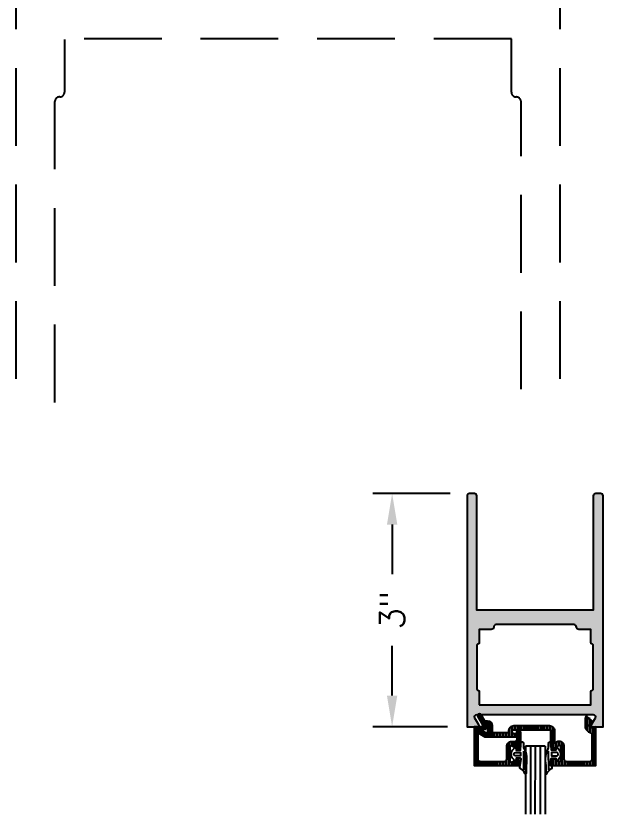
# Model space of a CAD drawing. Extents: x 0 to 130, y 0 to 90.
# Drawn here: x 63.73 to 65.619, y 35.694 to 38.26 of the extents above; entities that cross this region are included whole.
import ezdxf

# ---------------------------------------------------------------- set-up
doc = ezdxf.new("R2010")
doc.units = 0
doc.header["$MEASUREMENT"] = 0
doc.header["$PDMODE"] = 3
doc.linetypes.add('HIDDEN', pattern=[0.375, 0.25, -0.125])
doc.layers.get('DEFPOINTS').update_dxf_attribs({"linetype": 'CONTINUOUS'})
for name, color, linetype in [('R-ANNO-DIMS', 3, 'CONTINUOUS'), ('R-DET1', 4, 'CONTINUOUS'), ('R-DET2', 2, 'CONTINUOUS'), ('R-OTLN', 1, 'CONTINUOUS'), ('R-PAT1', 5, 'CONTINUOUS')]:
    doc.layers.add(name, color=color, linetype=linetype)
doc.styles.get("Standard").update_dxf_attribs({"font": 'simplex'})
doc.dimstyles.new('1-4SIZE', dxfattribs={"dimtxt": 0.08, "dimasz": 0.1, "dimexe": 0.0625, "dimexo": 0.0625, "dimgap": 0.062, "dimtad": 0, "dimdec": 5, "dimlfac": 4, "dimzin": 4, "dimtxsty": 'STANDARD', "dimcen": 0, "dimclrd": 256, "dimclre": 256, "dimclrt": 256, "dimazin": 3, "dimtfac": 1, "dimtdec": 5, "dimtofl": 0, "dimtmove": 0, "dimatfit": 3, "dimtolj": 1, "dimtzin": 4})
pattern_1 = [(270, (66.704403, 35.752005), (-0.00484375, -0.002421875), [0, -0.00484375])]

# ---------------------------------------------------------------- blocks, each defined once
blk = doc.blocks.new('*D116')
at = {"layer": 'DEFPOINTS', "color": 0}
for p in [(64.9406, 36.7244), (65.1895, 36.7244), (65.1817, 35.9744)]:
    blk.add_point(p, dxfattribs=at)
at = {"layer": 'R-ANNO-DIMS'}
for p, q in [((65.127, 36.7244), (64.8781, 36.7244)), ((64.9406, 36.6244), (64.9406, 36.4648)), ((64.9406, 36.0744), (64.9406, 36.2341)), ((65.1192, 35.9744), (64.8781, 35.9744))]:
    blk.add_line(p, q, dxfattribs=at)
for points in [[(64.9239, 36.6244), (64.9573, 36.6244), (64.9406, 36.7244)], [(64.9239, 36.0744), (64.9573, 36.0744), (64.9406, 35.9744)]]:
    blk.add_solid(points, dxfattribs=at)
at = {"layer": 'R-ANNO-DIMS', "insert": (64.9406, 36.3494), "char_height": 0.08, "attachment_point": 5, "rotation": 90}
blk.add_mtext('\\A1;3"', dxfattribs=at)

msp = doc.modelspace()

# ---------------------------------------------------------------- hatches: boundary and pattern name
at = {"layer": 'R-PAT1'}
h = msp.add_hatch(dxfattribs=at)
h.set_pattern_fill('DOTS', color=256, scale=0.0775, style=0)
h.set_pattern_definition([(0, (63.045252, 31.3653803), (0.002421875, 0.00484375), [0, -0.00484375])])
edge = h.paths.add_edge_path()
edge.add_line((65.1817089, 36.7166758), (65.1817089, 35.9744258))
edge.add_line((65.1817089, 35.9744258), (65.2164589, 35.9744258))
edge.add_arc((65.2164589, 35.9781758), 0.00375, 270, 389.9999735)
edge.add_line((65.2197065, 35.9800508), (65.2070049, 36.0020507))
edge.add_arc((65.2137166, 36.0059257), 0.00775, 90, 209.9999735, ccw=False)
edge.add_line((65.2137166, 36.0136757), (65.5872013, 36.0136757))
edge.add_arc((65.5872013, 36.0059257), 0.00775, -29.9999735, 90, ccw=False)
edge.add_line((65.593913, 36.0020507), (65.5812114, 35.9800508))
edge.add_arc((65.584459, 35.9781758), 0.00375, 149.9999158, 269.9998893)
edge.add_line((65.584459, 35.9744258), (65.6192089, 35.9744258))
edge.add_line((65.6192089, 35.9744258), (65.6192089, 36.7166758))
edge.add_arc((65.6114589, 36.7166758), 0.00775, 0, 90)
edge.add_line((65.6114589, 36.7244258), (65.5957089, 36.7244258))
edge.add_arc((65.5957089, 36.7166758), 0.00775, 90, 180)
edge.add_line((65.5879589, 36.7166758), (65.5879589, 36.3494258))
edge.add_line((65.5879589, 36.3494258), (65.2129589, 36.3494258))
edge.add_line((65.2129589, 36.3494258), (65.2129589, 36.7166758))
edge.add_arc((65.2052089, 36.7166758), 0.00775, 0, 90)
edge.add_line((65.2052089, 36.7244258), (65.1894589, 36.7244258))
edge.add_arc((65.1894589, 36.7166758), 0.00775, 90, 180)
edge = h.paths.add_edge_path(flags=16)
edge.add_line((65.220709, 36.0449257), (65.5802089, 36.0449257))
edge.add_line((65.5802089, 36.0449257), (65.5802089, 36.0879257))
edge.add_arc((65.5839589, 36.0879257), 0.00375, 88.0897868, 180, ccw=False)
edge.add_arc((65.5842089, 36.0954215), 0.00375, 268.0897868, 360)
edge.add_line((65.5879589, 36.0954215), (65.5879589, 36.236555))
edge.add_arc((65.5842089, 36.236555), 0.00375, 0, 91.9102132)
edge.add_arc((65.5839589, 36.2440508), 0.00375, 180, 271.9102132, ccw=False)
edge.add_line((65.5802089, 36.2440508), (65.5802089, 36.2871758))
edge.add_line((65.5802089, 36.2871758), (65.5412089, 36.2871758))
edge.add_arc((65.5412089, 36.2949258), 0.00775, 180, 270, ccw=False)
edge.add_arc((65.5257089, 36.2949258), 0.00775, 0, 90)
edge.add_line((65.5257089, 36.3026758), (65.2752089, 36.3026758))
edge.add_arc((65.2752089, 36.2949258), 0.00775, 90, 180)
edge.add_arc((65.2597089, 36.2949258), 0.00775, -90, 0, ccw=False)
edge.add_line((65.2597089, 36.2871758), (65.2207089, 36.2871758))
edge.add_line((65.2207089, 36.2871758), (65.2207089, 36.2440507))
edge.add_arc((65.2169589, 36.2440507), 0.00375, -91.9102132, 0, ccw=False)
edge.add_arc((65.2167089, 36.2365549), 0.00375, 88.0897868, 180)
edge.add_line((65.2129589, 36.2365549), (65.2129589, 36.0954215))
edge.add_arc((65.2167089, 36.0954215), 0.00375, 180, 271.9102132)
edge.add_arc((65.2169589, 36.0879257), 0.00375, 0, 91.9102132, ccw=False)
edge.add_line((65.2207089, 36.0879257), (65.2207089, 36.0449257))
h = msp.add_hatch(dxfattribs=at)
h.set_pattern_fill('DOTS', color=256, scale=0.0775, angle=270, style=0)
h.set_pattern_definition(pattern_1)
edge = h.paths.add_edge_path()
edge.add_arc((65.339963, 35.9472561), 0.005, 367.4232191, 450)
edge.add_line((65.339963, 35.9522561), (65.3344633, 35.9522561))
edge.add_arc((65.3344633, 35.9585061), 0.00625, 90.0022918, 270, ccw=False)
edge.add_line((65.334463, 35.9647561), (65.3920679, 35.9647561))
edge.add_line((65.3920679, 35.9647561), (65.4486923, 35.9647562))
edge.add_arc((65.4486923, 35.9610062), 0.00375, 360, 450, ccw=False)
edge.add_line((65.4524423, 35.9610062), (65.4524427, 35.9133797))
edge.add_arc((65.4601927, 35.9133797), 0.00775, 180, 299.9999885)
edge.add_line((65.4640677, 35.906668), (65.4780673, 35.9147509))
edge.add_arc((65.4799423, 35.9115033), 0.00375, 0, 120.0001548, ccw=False)
edge.add_line((65.4836923, 35.9115033), (65.4836923, 35.8660061))
edge.add_arc((65.4799423, 35.8660061), 0.00375, 239.9999407, 360, ccw=False)
edge.add_line((65.4780673, 35.8627585), (65.4640677, 35.8708414))
edge.add_arc((65.4601927, 35.8641297), 0.00775, 419.9999931, 540)
edge.add_line((65.4524427, 35.8641297), (65.4524431, 35.8497561))
edge.add_line((65.4524431, 35.8497561), (65.5976925, 35.8497561))
edge.add_line((65.5976925, 35.8497561), (65.5976925, 35.9747561))
edge.add_line((65.5976925, 35.9747561), (65.5890693, 35.9713096))
edge.add_arc((65.5861931, 35.9785061), 0.00775, 127.4749083, 291.7846092, ccw=False)
edge.add_line((65.5814779, 35.9846567), (65.5892163, 35.990663))
edge.add_line((65.5892163, 35.990663), (65.5698536, 36.0069098))
edge.add_arc((65.5674429, 36.0040374), 0.00375, 409.9946949, 540)
edge.add_line((65.5636929, 36.0040374), (65.5636937, 35.972646))
edge.add_arc((65.5861931, 35.9785061), 0.02325, 194.5988619, 253.605138)
edge.add_arc((65.5774431, 35.9487666), 0.00775, 360, 433.6050192, ccw=False)
edge.add_line((65.5851931, 35.9487666), (65.5851931, 35.8700061))
edge.add_arc((65.5774431, 35.8700061), 0.00775, 270.0000185, 360, ccw=False)
edge.add_line((65.5774431, 35.8622561), (65.5039425, 35.8622561))
edge.add_arc((65.5039425, 35.8700061), 0.00775, 179.999963, 270, ccw=False)
edge.add_line((65.4961925, 35.8700061), (65.4961923, 35.9115033))
edge.add_arc((65.4799423, 35.9115033), 0.01625, 360, 450.245403)
edge.add_line((65.4798727, 35.9277532), (65.4755879, 35.9277533))
edge.add_line((65.4755879, 35.9277533), (65.464943, 35.9216074))
edge.add_line((65.464943, 35.9216074), (65.4649423, 35.9610061))
edge.add_arc((65.4486923, 35.9610061), 0.01625, 360, 450)
edge.add_line((65.4486923, 35.9772561), (65.3344633, 35.9772562))
edge.add_arc((65.3344633, 35.9597561), 0.0175001, 90, 183.3723197)
edge.add_arc((65.3132492, 35.9585069), 0.0037508, 270.0052557, 363.3599374, ccw=False)
edge.add_line((65.3132495, 35.9547561), (65.2689428, 35.9547561))
edge.add_arc((65.2689428, 35.9585061), 0.00375, 180, 270, ccw=False)
edge.add_line((65.2651928, 35.9585061), (65.265193, 35.9772561))
edge.add_arc((65.249693, 35.9772561), 0.0155, 360, 450)
edge.add_line((65.249693, 35.9927561), (65.2429285, 35.9927561))
edge.add_arc((65.2429285, 35.9965061), 0.00375, 210.0007278, 270, ccw=False)
edge.add_line((65.2396809, 35.9946311), (65.2288724, 36.0133517))
edge.add_arc((65.223443, 36.0102561), 0.0062499, 389.6895913, 570.3387913)
edge.add_line((65.218049, 36.0070992), (65.2341954, 35.9791311))
edge.add_arc((65.237443, 35.9810061), 0.00375, 210.0007278, 270)
edge.add_line((65.237443, 35.9772561), (65.2419425, 35.9772561))
edge.add_arc((65.2419425, 35.9695061), 0.00775, 360, 450, ccw=False)
edge.add_line((65.2496925, 35.9695061), (65.249692, 35.9580063))
edge.add_arc((65.2459423, 35.9580063), 0.0037497, 240.0002272, 360, ccw=False)
edge.add_line((65.2440674, 35.9547589), (65.231947, 35.9617561))
edge.add_line((65.231947, 35.9617561), (65.2209425, 35.9617562))
edge.add_arc((65.2209425, 35.9580061), 0.00375, 450, 600.0000362)
edge.add_line((65.2190675, 35.9547585), (65.2407228, 35.9422562))
edge.add_line((65.2407228, 35.9422562), (65.339963, 35.9422562))
edge.add_arc((65.339963, 35.9472561), 0.0049999, 270, 367.4232191)
h = msp.add_hatch(dxfattribs=at)
h.set_pattern_fill('DOTS', color=256, scale=0.0775, angle=270, style=0)
h.set_pattern_definition(pattern_1)
edge = h.paths.add_edge_path()
edge.add_line((65.2219095, 35.9647195), (65.2433235, 35.9673489))
edge.add_arc((65.2428665, 35.9710709), 0.00375, 276.9998442, 450)
edge.add_line((65.2428665, 35.9748209), (65.2061168, 35.9748208))
edge.add_line((65.2061168, 35.9748208), (65.2061168, 35.8498209))
edge.add_line((65.2061168, 35.8498209), (65.3538666, 35.8498209))
edge.add_line((65.3538666, 35.8498209), (65.353867, 35.8616475))
edge.add_arc((65.346117, 35.8616475), 0.00775, 360, 480.0000069)
edge.add_line((65.342242, 35.8683592), (65.3282415, 35.8602762))
edge.add_arc((65.3263665, 35.8635238), 0.00375, 180.0000382, 299.9999829, ccw=False)
edge.add_line((65.3226165, 35.8635238), (65.3226165, 35.9103112))
edge.add_arc((65.3263665, 35.9103112), 0.00375, 60.0000362, 180, ccw=False)
edge.add_line((65.3282415, 35.9135588), (65.3447415, 35.9040325))
edge.add_arc((65.3486166, 35.9107442), 0.00775, 239.9993713, 360)
edge.add_line((65.3563666, 35.9107442), (65.3563666, 35.9558208))
edge.add_arc((65.3486166, 35.9558208), 0.00775, 360, 450)
edge.add_line((65.3486166, 35.9635708), (65.3467703, 35.9635708))
edge.add_arc((65.3467703, 35.9598209), 0.00375, 90, 188.0502613)
edge.add_line((65.3430573, 35.9592957), (65.3438663, 35.9535708))
edge.add_line((65.3438663, 35.9535708), (65.3438668, 35.9343111))
edge.add_arc((65.3361168, 35.9343111), 0.00775, 270, 360, ccw=False)
edge.add_line((65.3361168, 35.9265611), (65.3264138, 35.9265612))
edge.add_arc((65.3263665, 35.9103112), 0.01625, 449.8334012, 540.1308104)
edge.add_line((65.3101165, 35.9102741), (65.3101163, 35.8700708))
edge.add_arc((65.3023663, 35.8700708), 0.00775, 270, 360, ccw=False)
edge.add_line((65.3023663, 35.8623208), (65.226367, 35.8623208))
edge.add_arc((65.226367, 35.8700708), 0.00775, 180, 270, ccw=False)
edge.add_line((65.218617, 35.8700708), (65.2186163, 35.9609975))
edge.add_arc((65.2223663, 35.9609975), 0.00375, 96.9998442, 180, ccw=False)

# ---------------------------------------------------------------- linework, layer by layer
at = {"layer": 'R-DET1'}
for points in [[(65.3431353, 35.9475071, 0.376755875), (65.3381772, 35.9518611), (65.3326774, 35.9518611, -0.99998), (65.3326772, 35.9643611), (65.3902821, 35.9643611), (65.4469065, 35.9643612, -0.414213562), (65.4506565, 35.9606112), (65.4506569, 35.9129847, 0.577350202), (65.4622819, 35.906273), (65.4762815, 35.9143559, -0.57735117), (65.4819065, 35.9111083), (65.4819065, 35.8656111, -0.577350614), (65.4762815, 35.8623635), (65.4622819, 35.8704464, 0.57735031), (65.4506568, 35.8637346), (65.4506573, 35.8493611), (65.5959067, 35.8493611), (65.5959067, 35.9743611), (65.5872834, 35.9709146, -0.871661996), (65.5796921, 35.9842617), (65.5874304, 35.990268), (65.5680678, 36.0065148, 0.637102804), (65.5619071, 36.0036424), (65.5619079, 35.9722509, 0.263307312), (65.5778448, 35.9558065, -0.332680049), (65.5834073, 35.9483716), (65.5834073, 35.8696111, -0.414213468), (65.5756573, 35.8618611), (65.5021567, 35.8618611, -0.414213751), (65.4944067, 35.8696111), (65.4944065, 35.9111083, 0.415468608), (65.4780869, 35.9273582), (65.473802, 35.9273583), (65.4631571, 35.9212124), (65.4631565, 35.9606111, 0.414213562), (65.4469065, 35.9768611), (65.3326774, 35.9768612, 0.431559671), (65.3152077, 35.9583317, -0.431468381), (65.3114637, 35.9543611), (65.2671569, 35.9543611, -0.414213562), (65.2634069, 35.9581111), (65.2634072, 35.9768611, 0.414213562), (65.2479072, 35.9923611), (65.2411427, 35.9923611, -0.267945789), (65.2378951, 35.9942361), (65.2270866, 36.0129567, 1.005681448), (65.2162632, 36.0067042), (65.2324096, 35.9787361, 0.267945789), (65.2356572, 35.9768611), (65.2401567, 35.9768611, -0.414213562), (65.2479067, 35.9691111), (65.2479062, 35.9576113, -0.577348948), (65.2422816, 35.9543639), (65.2301612, 35.9613611), (65.2191567, 35.9613611, 0.767327239), (65.2172817, 35.9543635), (65.2389369, 35.9418612), (65.3381772, 35.9418612, 0.452690369), (65.3431352, 35.9475071)], [(65.2201237, 35.9643245), (65.2415377, 35.9669539, 0.940707348), (65.2410807, 35.9744259), (65.2043309, 35.9744258), (65.2043309, 35.8494258), (65.3520808, 35.8494258), (65.3520812, 35.8612525, 0.57735031), (65.3404562, 35.8679642), (65.3264557, 35.8598812, -0.577349948), (65.3208307, 35.8631288), (65.3208307, 35.9099162, -0.577350059), (65.3264557, 35.9131638), (65.3429557, 35.9036375, 0.577353927), (65.3545808, 35.9103492), (65.3545808, 35.9554258, 0.414213562), (65.3468308, 35.9631758), (65.3449844, 35.9631758, 0.455991135), (65.3412714, 35.9589007), (65.3420804, 35.9531758), (65.3420809, 35.9339161, -0.414213562), (65.3343309, 35.9261661), (65.3246279, 35.9261662, 0.415734722), (65.3083307, 35.9098791), (65.3083304, 35.8696758, -0.414213562), (65.3005804, 35.8619258), (65.2245812, 35.8619258, -0.414213562), (65.2168312, 35.8696758), (65.2168304, 35.9606025, -0.378866886), (65.2201234, 35.9643245)]]:
    msp.add_lwpolyline(points, format="xyb", dxfattribs=at)
at = {"layer": 'R-DET2'}
for p, q in [((65.370119, 35.9118935), (65.3701189, 35.6935678)), ((65.432619, 35.9118935), (65.370119, 35.9118935)), ((65.385744, 35.9118935), (65.3857439, 35.6935678)), ((65.4013689, 35.6935678), (65.401369, 35.9118935)), ((65.416994, 35.9118935), (65.4169939, 35.6935678)), ((65.432619, 35.9118935), (65.4326189, 35.6935678))]:
    msp.add_line(p, q, dxfattribs=at)
for points in [[(65.3716991, 35.8498102), (65.371699, 35.8252831, -0.477037012), (65.3686788, 35.8228378, 0.169063491), (65.3531899, 35.8400644, -0.378808837), (65.3512197, 35.8427275), (65.3560232, 35.8690567, 0.346241915), (65.3535327, 35.8730246), (65.340011, 35.8730246), (65.3397333, 35.8654753, -0.608655902), (65.3364471, 35.8641244), (65.3283694, 35.8732626, -0.378617088), (65.3283694, 35.8990366), (65.3364471, 35.9081747, -0.608655902), (65.3397333, 35.9068239), (65.340011, 35.8992746), (65.353761, 35.8992746), (65.353761, 35.9205246, -1), (65.363761, 35.9205246), (65.363761, 35.9067647, -0.175364449)], [(65.4352085, 35.8498102), (65.4352085, 35.825283, 0.477037012), (65.4382287, 35.8228378, -0.169063491), (65.4537176, 35.8400643, 0.378808837), (65.4556878, 35.8427275), (65.4508843, 35.8690566, -0.346241915), (65.4533748, 35.8730245), (65.4668966, 35.8730245), (65.4671743, 35.8654752, 0.608655902), (65.4704605, 35.8641244), (65.4785381, 35.8732625, 0.378617088), (65.4785381, 35.8990365), (65.4704605, 35.9081747, 0.608655902), (65.4671743, 35.9068238), (65.4668966, 35.8992745), (65.4531466, 35.8992745), (65.4531466, 35.9205245, 1), (65.4431466, 35.9205245), (65.4431466, 35.9067647, 0.175364449)], [(65.3322491, 35.8880246, -0.341998713), (65.3370904, 35.8917746), (65.351761, 35.8917746, -0.414213562), (65.353761, 35.8897746), (65.353761, 35.8825246, -0.414213562), (65.351761, 35.8805246), (65.3370904, 35.8805246, -0.341998713), (65.3322491, 35.8842746, -0.127016654)], [(65.4746584, 35.8880245, 0.341998713), (65.4698172, 35.8917745), (65.4551466, 35.8917745, 0.414213562), (65.4531466, 35.8897745), (65.4531466, 35.8825245, 0.414213562), (65.4551466, 35.8805245), (65.4698172, 35.8805245, 0.341998713), (65.4746584, 35.8842745, 0.127016654)]]:
    msp.add_lwpolyline(points, format="xyb", close=True, dxfattribs=at)
for points in [[(65.363761, 35.8957271), (65.363699, 35.8357831)], [(65.4431466, 35.8957271), (65.4432085, 35.8357831)]]:
    msp.add_lwpolyline(points, dxfattribs=at)
at = {"layer": 'R-OTLN', "linetype": 'HIDDEN'}
for p, q in [((63.7303968, 38.4678322), (63.7303968, 37.0455628)), ((65.4803958, 38.4678322), (65.4803958, 36.9894768)), ((65.3243958, 38.1868322), (63.8863969, 38.1868322)), ((63.8863969, 38.1848952), (63.8863969, 38.0148332)), ((65.3243968, 38.0148332), (65.3243968, 38.1868332)), ((63.8713968, 37.9998332), (63.8703969, 37.9998332)), ((65.3393968, 37.9998332), (65.3403968, 37.9998332)), ((63.8553968, 37.0175198), (63.8553968, 37.9848332)), ((65.3553958, 37.0595842), (65.3553958, 37.9848332))]:
    msp.add_line(p, q, dxfattribs=at)
at = {"layer": 'R-OTLN', "linetype": 'CONTINUOUS'}
msp.add_lwpolyline([(65.1817089, 36.7166758), (65.1817089, 35.9744258), (65.2164589, 35.9744258, 0.577350115), (65.2197065, 35.9800508), (65.2070049, 36.0020507, -0.577350115), (65.2137166, 36.0136757), (65.5872013, 36.0136757, -0.577350115), (65.593913, 36.0020507), (65.5812114, 35.9800508, 0.577350115), (65.584459, 35.9744258), (65.6192089, 35.9744258), (65.6192089, 36.7166758, 0.414213562), (65.6114589, 36.7244258), (65.5957089, 36.7244258, 0.414213562), (65.5879589, 36.7166758), (65.5879589, 36.3494258), (65.2129589, 36.3494258), (65.2129589, 36.7166758, 0.414213562), (65.2052089, 36.7244258), (65.1894589, 36.7244258, 0.414213562)], format="xyb", close=True, dxfattribs=at)
msp.add_lwpolyline([(65.220709, 36.0449257), (65.5802089, 36.0449257), (65.5802089, 36.0879257, -0.424012536), (65.5840839, 36.0916736, 0.424012536), (65.5879589, 36.0954215), (65.5879589, 36.236555, 0.424012536), (65.5840839, 36.2403029, -0.424012536), (65.5802089, 36.2440508), (65.5802089, 36.2871758), (65.5412089, 36.2871758, -0.414213562), (65.5334589, 36.2949258), (65.5334589, 36.2949258, 0.414213562), (65.5257089, 36.3026758), (65.2752089, 36.3026758, 0.414213562), (65.2674589, 36.2949258, -0.414213562), (65.2597089, 36.2871758), (65.2207089, 36.2871758), (65.2207089, 36.2440507, -0.424012536), (65.2168339, 36.2403028, 0.424012536), (65.2129589, 36.2365549), (65.2129589, 36.0954215, 0.424012536), (65.2168339, 36.0916736, -0.424012536), (65.2207089, 36.0879257), (65.2207089, 36.0449257)], format="xyb", dxfattribs=at)
at = {"layer": 'R-OTLN', "linetype": 'HIDDEN'}
for centre, start, end in [((63.8713968, 38.0148332), 270, 0), ((65.3393968, 38.0148332), 180, 270), ((63.8703969, 37.9848332), 90, 180), ((65.3403968, 37.9848332), 0, 90)]:
    msp.add_arc(centre, 0.015, start, end, dxfattribs=at)

# ---------------------------------------------------------------- dimensions: what is measured, and where the dimension line sits
at = {"layer": 'R-ANNO-DIMS'}
dim = msp.add_linear_dim(base=(64.940592, 36.7244258), p1=(65.1817089, 35.9744258), p2=(65.1894589, 36.7244258), angle=90, dimstyle='1-4SIZE', override={"dimpost": '"'}, dxfattribs=at)
dim.commit()
dim.dimension.update_dxf_attribs({"geometry": '*D116', "text_midpoint": (64.940592, 36.3494258)})

doc.saveas('drawing.dxf')
